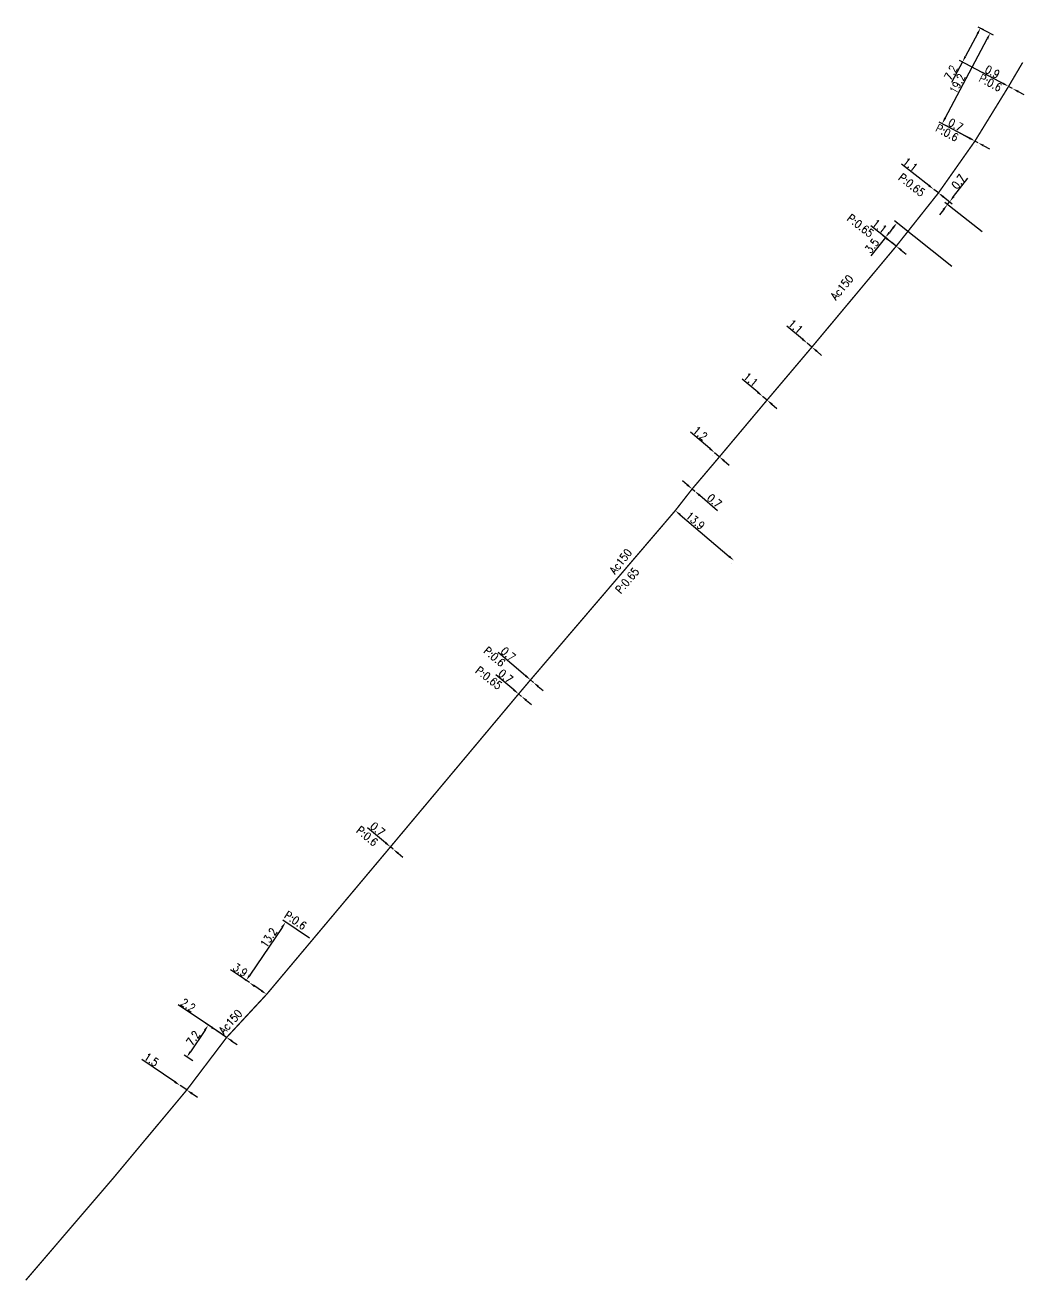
# Model space of a CAD drawing. Header units: millimetres. Extents: x 150000 to 151000, y 126510 to 127007.
# Drawn here: x 149999.9 to 150187.1, y 126771.7 to 127007 of the extents above; entities that cross this region are included whole.
import ezdxf

# ---------------------------------------------------------------- set-up
doc = ezdxf.new("R2010")
doc.units = ezdxf.units.MM
doc.header["$PDMODE"] = 34
doc.layers.get('Defpoints').update_dxf_attribs({"linetype": 'CONTINUOUS'})
doc.layers.add('G_120', color=4, linetype='CONTINUOUS')
doc.styles.get("Standard").update_dxf_attribs({"font": 'romans.shx', "width": 0.85})
doc.linetypes.add('G_typB_AP', pattern='A,5,-0.3,["o",Standard,S=1.5,R=0,X=0,Y=-0.5],-1.65', length=6.95)
doc.dimstyles.get("Standard").update_dxf_attribs({"dimtxt": 1.5, "dimasz": 1.2, "dimexe": 0.625, "dimexo": 0.625, "dimgap": 0.25, "dimtad": 1, "dimdec": 1, "dimzin": 0, "dimdsep": 46, "dimtxsty": 'Standard', "dimcen": -0.5, "dimadec": 0, "dimazin": 0, "dimtfac": 1, "dimtdec": 1, "dimtmove": 0, "dimatfit": 3, "dimfxl": 0, "dimtolj": 1, "dimtzin": 0, "dimarcsym": 0})

# ---------------------------------------------------------------- blocks, each defined once
blk = doc.blocks.new('*D37')
at = {"layer": 'Defpoints', "color": 0, "linetype": 'Continuous', "transparency": 16777216}
for p in [(150171.03, 126975.55), (150173.14, 126973.91), (150179.73, 126967.9)]:
    blk.add_point(p, dxfattribs=at)
at = {"layer": 'G_120', "color": 0, "linetype": 'Continuous', "lineweight": -2, "transparency": 16777216}
for p, q in [((150173.87, 126974.86), (150176.56, 126978.31)), ((150171.52, 126975.17), (150173.63, 126973.53)), ((150171.97, 126972.41), (150171.23, 126971.47)), ((150179.23, 126968.28), (150172.21, 126973.74)), ((150172.71, 126973.36), (150173.14, 126973.91))]:
    blk.add_line(p, q, dxfattribs=at)
at = {"layer": 'G_120', "color": 0, "linetype": 'Continuous', "transparency": 16777216}
for points in [[(150173.72, 126974.98), (150174.03, 126974.74), (150173.14, 126973.91)], [(150171.81, 126972.54), (150172.13, 126972.29), (150172.71, 126973.36)]]:
    blk.add_solid(points, dxfattribs=at)
at = {"layer": 'G_120', "color": 0, "linetype": 'Continuous', "transparency": 16777216, "insert": (150174.79, 126977.67), "char_height": 1.5, "attachment_point": 5, "rotation": 52.1059}
blk.add_mtext('\\A1;0.7', dxfattribs=at)
blk = doc.blocks.new('*D38')
at = {"layer": 'Defpoints', "color": 0, "linetype": 'Continuous', "transparency": 16777216}
for p in [(150163.27, 126969.95), (150163.13, 126965.59), (150174.03, 126961.39)]:
    blk.add_point(p, dxfattribs=at)
at = {"layer": 'G_120', "color": 0, "linetype": 'Continuous', "lineweight": -2, "transparency": 16777216}
for p, q in [((150173.55, 126961.78), (150162.78, 126970.33)), ((150162.64, 126965.98), (150160.6, 126967.59)), ((150162.52, 126969.01), (150161.84, 126968.15)), ((150161.09, 126967.21), (150158.37, 126963.78))]:
    blk.add_line(p, q, dxfattribs=at)
at = {"layer": 'G_120', "color": 0, "linetype": 'Continuous', "transparency": 16777216}
for points in [[(150162.37, 126969.13), (150162.68, 126968.88), (150163.27, 126969.95)], [(150161.68, 126968.27), (150162, 126968.02), (150161.09, 126967.21)]]:
    blk.add_solid(points, dxfattribs=at)
at = {"layer": 'G_120', "color": 0, "linetype": 'Continuous', "transparency": 16777216, "insert": (150158.58, 126965.65), "char_height": 1.5, "attachment_point": 5, "rotation": 51.5219}
blk.add_mtext('\\A1;3.5', dxfattribs=at)
blk = doc.blocks.new('*D39')
at = {"layer": 'Defpoints', "color": 0, "linetype": 'Continuous', "transparency": 16777216}
for p in [(150170.16, 126976.23), (150170.16, 126976.23), (150171.03, 126975.55)]:
    blk.add_point(p, dxfattribs=at)
at = {"layer": 'G_120', "color": 0, "linetype": 'Continuous', "lineweight": -2, "transparency": 16777216}
for p, q in [((150169.21, 126976.96), (150164.12, 126980.93)), ((150171.03, 126975.55), (150170.16, 126976.23)), ((150171.98, 126974.81), (150172.92, 126974.08))]:
    blk.add_line(p, q, dxfattribs=at)
at = {"layer": 'G_120', "color": 0, "linetype": 'Continuous', "transparency": 16777216}
for points in [[(150169.34, 126977.12), (150169.09, 126976.81), (150170.16, 126976.23)], [(150172.1, 126974.97), (150171.85, 126974.66), (150171.03, 126975.55)]]:
    blk.add_solid(points, dxfattribs=at)
at = {"layer": 'G_120', "color": 0, "linetype": 'Continuous', "transparency": 16777216, "insert": (150165.77, 126980.91), "char_height": 1.5, "attachment_point": 5, "rotation": 322.1059}
blk.add_mtext('\\A1;1.1', dxfattribs=at)
blk = doc.blocks.new('*D40')
at = {"layer": 'Defpoints', "color": 0, "linetype": 'Continuous', "transparency": 16777216}
for p in [(150162.31, 126966.24), (150162.31, 126966.24), (150163.13, 126965.59)]:
    blk.add_point(p, dxfattribs=at)
at = {"layer": 'G_120', "color": 0, "linetype": 'Continuous', "lineweight": -2, "transparency": 16777216}
for p, q in [((150161.37, 126966.99), (150158.37, 126969.37)), ((150163.13, 126965.59), (150162.31, 126966.24)), ((150164.07, 126964.84), (150165.01, 126964.09))]:
    blk.add_line(p, q, dxfattribs=at)
at = {"layer": 'G_120', "color": 0, "linetype": 'Continuous', "transparency": 16777216}
for points in [[(150161.49, 126967.14), (150161.24, 126966.83), (150162.31, 126966.24)], [(150164.19, 126965), (150163.95, 126964.68), (150163.13, 126965.59)]]:
    blk.add_solid(points, dxfattribs=at)
at = {"layer": 'G_120', "color": 0, "linetype": 'Continuous', "transparency": 16777216, "insert": (150160.02, 126969.33), "char_height": 1.5, "attachment_point": 5, "rotation": 321.5219}
blk.add_mtext('\\A1;1.1', dxfattribs=at)
blk = doc.blocks.new('*D41')
at = {"layer": 'Defpoints', "color": 0, "linetype": 'Continuous', "transparency": 16777216}
for p in [(150177.88, 126985.28), (150178.46, 126984.97), (150178.46, 126984.97)]:
    blk.add_point(p, dxfattribs=at)
at = {"layer": 'G_120', "color": 0, "linetype": 'Continuous', "lineweight": -2, "transparency": 16777216}
for p, q in [((150176.82, 126985.84), (150172.41, 126988.18)), ((150177.59, 126984.72), (150177.59, 126984.72)), ((150178.46, 126984.97), (150177.88, 126985.28)), ((150178.17, 126984.42), (150178.17, 126984.42)), ((150179.52, 126984.41), (150180.58, 126983.85))]:
    blk.add_line(p, q, dxfattribs=at)
at = {"layer": 'G_120', "color": 0, "linetype": 'Continuous', "transparency": 16777216}
for points in [[(150176.92, 126986.02), (150176.73, 126985.66), (150177.88, 126985.28)], [(150179.61, 126984.59), (150179.42, 126984.23), (150178.46, 126984.97)]]:
    blk.add_solid(points, dxfattribs=at)
at = {"layer": 'G_120', "color": 0, "linetype": 'Continuous', "transparency": 16777216, "insert": (150174.28, 126988.32), "char_height": 1.5, "attachment_point": 5, "rotation": 332.0621}
blk.add_mtext('\\A1;0.7', dxfattribs=at)
blk = doc.blocks.new('*D42')
at = {"layer": 'Defpoints', "color": 0, "linetype": 'Continuous', "transparency": 16777216}
for p in [(150124.88, 126920.08), (150125.37, 126919.66), (150125.37, 126919.66)]:
    blk.add_point(p, dxfattribs=at)
at = {"layer": 'G_120', "color": 0, "linetype": 'Continuous', "lineweight": -2, "transparency": 16777216}
for p, q in [((150123.96, 126920.85), (150123.05, 126921.63)), ((150125.28, 126920.56), (150125.28, 126920.56)), ((150124.88, 126920.08), (150125.37, 126919.66)), ((150126.29, 126918.89), (150129.63, 126916.06))]:
    blk.add_line(p, q, dxfattribs=at)
at = {"layer": 'G_120', "color": 0, "linetype": 'Continuous', "transparency": 16777216}
for points in [[(150124.09, 126921.01), (150123.83, 126920.7), (150124.88, 126920.08)], [(150126.42, 126919.04), (150126.16, 126918.73), (150125.37, 126919.66)]]:
    blk.add_solid(points, dxfattribs=at)
at = {"layer": 'G_120', "color": 0, "linetype": 'Continuous', "transparency": 16777216, "insert": (150129.06, 126917.85), "char_height": 1.5, "attachment_point": 5, "rotation": 319.808}
blk.add_mtext('\\A1;0.7', dxfattribs=at)
blk = doc.blocks.new('*D43')
at = {"layer": 'Defpoints', "color": 0, "linetype": 'Continuous', "transparency": 16777216}
for p in [(150129.1, 126926.87), (150129.97, 126926.12), (150129.97, 126926.12)]:
    blk.add_point(p, dxfattribs=at)
at = {"layer": 'G_120', "color": 0, "linetype": 'Continuous', "lineweight": -2, "transparency": 16777216}
for p, q in [((150128.19, 126927.65), (150124.6, 126930.72)), ((150128.69, 126926.39), (150128.69, 126926.39)), ((150129.97, 126926.12), (150129.1, 126926.87)), ((150129.56, 126925.65), (150129.56, 126925.65)), ((150130.88, 126925.34), (150131.79, 126924.56))]:
    blk.add_line(p, q, dxfattribs=at)
at = {"layer": 'G_120', "color": 0, "linetype": 'Continuous', "transparency": 16777216}
for points in [[(150128.32, 126927.8), (150128.06, 126927.5), (150129.1, 126926.87)], [(150131.01, 126925.49), (150130.75, 126925.19), (150129.97, 126926.12)]]:
    blk.add_solid(points, dxfattribs=at)
at = {"layer": 'G_120', "color": 0, "linetype": 'Continuous', "transparency": 16777216, "insert": (150126.39, 126930.51), "char_height": 1.5, "attachment_point": 5, "rotation": 319.4147}
blk.add_mtext('\\A1;1.2', dxfattribs=at)
blk = doc.blocks.new('*D44')
at = {"layer": 'Defpoints', "color": 0, "linetype": 'Continuous', "transparency": 16777216}
for p in [(150138.08, 126937.44), (150138.08, 126937.44), (150138.92, 126936.74)]:
    blk.add_point(p, dxfattribs=at)
at = {"layer": 'G_120', "color": 0, "linetype": 'Continuous', "lineweight": -2, "transparency": 16777216}
for p, q in [((150137.16, 126938.22), (150134.23, 126940.68)), ((150138.92, 126936.74), (150138.08, 126937.44)), ((150139.83, 126935.96), (150140.75, 126935.19))]:
    blk.add_line(p, q, dxfattribs=at)
at = {"layer": 'G_120', "color": 0, "linetype": 'Continuous', "transparency": 16777216}
for points in [[(150137.29, 126938.37), (150137.03, 126938.06), (150138.08, 126937.44)], [(150139.96, 126936.12), (150139.71, 126935.81), (150138.92, 126936.74)]]:
    blk.add_solid(points, dxfattribs=at)
at = {"layer": 'G_120', "color": 0, "linetype": 'Continuous', "transparency": 16777216, "insert": (150135.88, 126940.6), "char_height": 1.5, "attachment_point": 5, "rotation": 319.8984}
blk.add_mtext('\\A1;1.1', dxfattribs=at)
blk = doc.blocks.new('*D45')
at = {"layer": 'Defpoints', "color": 0, "linetype": 'Continuous', "transparency": 16777216}
for p in [(150146.46, 126947.39), (150146.46, 126947.38), (150147.32, 126946.67)]:
    blk.add_point(p, dxfattribs=at)
at = {"layer": 'G_120', "color": 0, "linetype": 'Continuous', "lineweight": -2, "transparency": 16777216}
for p, q in [((150145.54, 126948.16), (150142.61, 126950.62)), ((150147.32, 126946.67), (150146.46, 126947.39)), ((150146.86, 126947.86), (150146.86, 126947.87)), ((150148.24, 126945.9), (150149.15, 126945.12))]:
    blk.add_line(p, q, dxfattribs=at)
at = {"layer": 'G_120', "color": 0, "linetype": 'Continuous', "transparency": 16777216}
for points in [[(150145.67, 126948.31), (150145.41, 126948.01), (150146.46, 126947.39)], [(150148.36, 126946.05), (150148.11, 126945.74), (150147.32, 126946.67)]]:
    blk.add_solid(points, dxfattribs=at)
at = {"layer": 'G_120', "color": 0, "linetype": 'Continuous', "transparency": 16777216, "insert": (150144.26, 126950.54), "char_height": 1.5, "attachment_point": 5, "rotation": 319.9957}
blk.add_mtext('\\A1;1.1', dxfattribs=at)
blk = doc.blocks.new('*D46')
at = {"layer": 'Defpoints', "color": 0, "linetype": 'Continuous', "transparency": 16777216}
for p in [(150094.61, 126884.33), (150095.12, 126883.84), (150095.14, 126883.88)]:
    blk.add_point(p, dxfattribs=at)
at = {"layer": 'G_120', "color": 0, "linetype": 'Continuous', "lineweight": -2, "transparency": 16777216}
for p, q in [((150093.67, 126885.07), (150088.55, 126889.42)), ((150094.21, 126883.85), (150094.18, 126883.82)), ((150095.12, 126883.84), (150094.58, 126884.3)), ((150094.74, 126883.4), (150094.71, 126883.37)), ((150096.03, 126883.07), (150096.95, 126882.29))]:
    blk.add_line(p, q, dxfattribs=at)
at = {"layer": 'G_120', "color": 0, "linetype": 'Continuous', "transparency": 16777216}
for points in [[(150093.8, 126885.23), (150093.54, 126884.92), (150094.58, 126884.3)], [(150096.16, 126883.22), (150095.9, 126882.92), (150095.12, 126883.84)]]:
    blk.add_solid(points, dxfattribs=at)
at = {"layer": 'G_120', "color": 0, "linetype": 'Continuous', "transparency": 16777216, "insert": (150090.41, 126889.15), "char_height": 1.5, "attachment_point": 5, "rotation": 319.6865}
blk.add_mtext('\\A1;0.7', dxfattribs=at)
blk = doc.blocks.new('*D47')
at = {"layer": 'Defpoints', "color": 0, "linetype": 'Continuous', "transparency": 16777216}
for p in [(150068.34, 126853), (150068.84, 126852.59), (150068.84, 126852.59)]:
    blk.add_point(p, dxfattribs=at)
at = {"layer": 'G_120', "color": 0, "linetype": 'Continuous', "lineweight": -2, "transparency": 16777216}
for p, q in [((150067.42, 126853.78), (150064.07, 126856.58)), ((150068.84, 126852.59), (150068.34, 126853)), ((150069.76, 126851.82), (150070.68, 126851.05))]:
    blk.add_line(p, q, dxfattribs=at)
at = {"layer": 'G_120', "color": 0, "linetype": 'Continuous', "transparency": 16777216}
for points in [[(150067.55, 126853.93), (150067.29, 126853.62), (150068.34, 126853)], [(150069.89, 126851.97), (150069.63, 126851.66), (150068.84, 126852.59)]]:
    blk.add_solid(points, dxfattribs=at)
at = {"layer": 'G_120', "color": 0, "linetype": 'Continuous', "transparency": 16777216, "insert": (150065.93, 126856.33), "char_height": 1.5, "attachment_point": 5, "rotation": 320.0379}
blk.add_mtext('\\A1;0.7', dxfattribs=at)
blk = doc.blocks.new('*D48')
at = {"layer": 'Defpoints', "color": 0, "linetype": 'Continuous', "transparency": 16777216}
for p in [(150092.36, 126881.67), (150092.36, 126881.67), (150092.9, 126881.22)]:
    blk.add_point(p, dxfattribs=at)
at = {"layer": 'G_120', "color": 0, "linetype": 'Continuous', "lineweight": -2, "transparency": 16777216}
for p, q in [((150091.44, 126882.44), (150088.07, 126885.23)), ((150092.9, 126881.22), (150092.36, 126881.67)), ((150093.82, 126880.46), (150094.75, 126879.69))]:
    blk.add_line(p, q, dxfattribs=at)
at = {"layer": 'G_120', "color": 0, "linetype": 'Continuous', "transparency": 16777216}
for points in [[(150091.56, 126882.59), (150091.31, 126882.28), (150092.36, 126881.67)], [(150093.95, 126880.61), (150093.7, 126880.3), (150092.9, 126881.22)]]:
    blk.add_solid(points, dxfattribs=at)
at = {"layer": 'G_120', "color": 0, "linetype": 'Continuous', "transparency": 16777216, "insert": (150089.93, 126884.98), "char_height": 1.5, "attachment_point": 5, "rotation": 320.3324}
blk.add_mtext('\\A1;0.7', dxfattribs=at)
blk = doc.blocks.new('*D49')
at = {"layer": 'Defpoints', "color": 0, "linetype": 'Continuous', "transparency": 16777216}
for p in [(150041.91, 126827.57), (150041.91, 126827.57), (150045.14, 126825.38)]:
    blk.add_point(p, dxfattribs=at)
at = {"layer": 'G_120', "color": 0, "linetype": 'Continuous', "lineweight": -2, "transparency": 16777216}
for p, q in [((150041.91, 126827.57), (150038.34, 126829.98)), ((150044.15, 126826.05), (150042.91, 126826.89))]:
    blk.add_line(p, q, dxfattribs=at)
at = {"layer": 'G_120', "color": 0, "linetype": 'Continuous', "transparency": 16777216}
for points in [[(150043.02, 126827.06), (150042.79, 126826.73), (150041.91, 126827.57)], [(150044.26, 126826.22), (150044.04, 126825.89), (150045.14, 126825.38)]]:
    blk.add_solid(points, dxfattribs=at)
at = {"layer": 'G_120', "color": 0, "linetype": 'Continuous', "transparency": 16777216, "insert": (150040.19, 126829.94), "char_height": 1.5, "attachment_point": 5, "rotation": 325.8896}
blk.add_mtext('\\A1;3.9', dxfattribs=at)
blk = doc.blocks.new('*D50')
at = {"layer": 'Defpoints', "color": 0, "linetype": 'Continuous', "transparency": 16777216}
for p in [(150037.64, 126817.3), (150030.19, 126813.63), (150031.79, 126812.55)]:
    blk.add_point(p, dxfattribs=at)
at = {"layer": 'G_120', "color": 0, "linetype": 'Continuous', "lineweight": -2, "transparency": 16777216}
for p, q in [((150037.12, 126817.65), (150033.69, 126819.96)), ((150033.53, 126818.61), (150030.86, 126814.63)), ((150031.28, 126812.9), (150029.67, 126813.98))]:
    blk.add_line(p, q, dxfattribs=at)
at = {"layer": 'G_120', "color": 0, "linetype": 'Continuous', "transparency": 16777216}
for points in [[(150033.37, 126818.72), (150033.7, 126818.5), (150034.2, 126819.61)], [(150030.69, 126814.74), (150031.02, 126814.52), (150030.19, 126813.63)]]:
    blk.add_solid(points, dxfattribs=at)
at = {"layer": 'G_120', "color": 0, "linetype": 'Continuous', "transparency": 16777216, "insert": (150031.36, 126817.17), "char_height": 1.5, "attachment_point": 5, "rotation": 56.0645}
blk.add_mtext('\\A1;7.2', dxfattribs=at)
blk = doc.blocks.new('*D51')
at = {"layer": 'Defpoints', "color": 0, "linetype": 'Continuous', "transparency": 16777216}
for p in [(150035.81, 126818.53), (150035.81, 126818.53), (150037.64, 126817.3)]:
    blk.add_point(p, dxfattribs=at)
at = {"layer": 'G_120', "color": 0, "linetype": 'Continuous', "lineweight": -2, "transparency": 16777216}
for p, q in [((150034.82, 126819.2), (150028.56, 126823.41)), ((150037.64, 126817.3), (150035.81, 126818.53)), ((150038.63, 126816.63), (150039.63, 126815.96))]:
    blk.add_line(p, q, dxfattribs=at)
at = {"layer": 'G_120', "color": 0, "linetype": 'Continuous', "transparency": 16777216}
for points in [[(150034.93, 126819.36), (150034.71, 126819.03), (150035.81, 126818.53)], [(150038.75, 126816.79), (150038.52, 126816.46), (150037.64, 126817.3)]]:
    blk.add_solid(points, dxfattribs=at)
at = {"layer": 'G_120', "color": 0, "linetype": 'Continuous', "transparency": 16777216, "insert": (150030.43, 126823.35), "char_height": 1.5, "attachment_point": 5, "rotation": 326.0645}
blk.add_mtext('\\A1;2.2', dxfattribs=at)
blk = doc.blocks.new('*D52')
at = {"layer": 'Defpoints', "color": 0, "linetype": 'Continuous', "transparency": 16777216}
for p in [(150028.93, 126808.29), (150028.93, 126808.29), (150030.17, 126807.45)]:
    blk.add_point(p, dxfattribs=at)
at = {"layer": 'G_120', "color": 0, "linetype": 'Continuous', "lineweight": -2, "transparency": 16777216}
for p, q in [((150027.94, 126808.96), (150021.74, 126813.16)), ((150030.17, 126807.45), (150028.93, 126808.29)), ((150031.17, 126806.77), (150032.16, 126806.1))]:
    blk.add_line(p, q, dxfattribs=at)
at = {"layer": 'G_120', "color": 0, "linetype": 'Continuous', "transparency": 16777216}
for points in [[(150028.05, 126809.13), (150027.82, 126808.79), (150028.93, 126808.29)], [(150031.28, 126806.94), (150031.05, 126806.61), (150030.17, 126807.45)]]:
    blk.add_solid(points, dxfattribs=at)
at = {"layer": 'G_120', "color": 0, "linetype": 'Continuous', "transparency": 16777216, "insert": (150023.53, 126813.15), "char_height": 1.5, "attachment_point": 5, "rotation": 325.9132}
blk.add_mtext('\\A1;1.5', dxfattribs=at)
blk = doc.blocks.new('*D53')
at = {"layer": 'Defpoints', "color": 0, "linetype": 'Continuous', "transparency": 16777216}
for p in [(150177.89, 127007.01), (150178.92, 127006.46), (150184.18, 126995.52)]:
    blk.add_point(p, dxfattribs=at)
at = {"layer": 'G_120', "color": 0, "linetype": 'Continuous', "lineweight": -2, "transparency": 16777216}
for p, q in [((150178.36, 127005.4), (150176.11, 127001.16)), ((150178.44, 127006.71), (150179.47, 127006.17)), ((150175.55, 127000.1), (150173.5, 126996.24)), ((150183.63, 126995.81), (150174.99, 127000.39))]:
    blk.add_line(p, q, dxfattribs=at)
at = {"layer": 'G_120', "color": 0, "linetype": 'Continuous', "transparency": 16777216}
for points in [[(150178.18, 127005.49), (150178.53, 127005.31), (150178.92, 127006.46)], [(150175.93, 127001.25), (150176.28, 127001.07), (150175.55, 127000.1)]]:
    blk.add_solid(points, dxfattribs=at)
at = {"layer": 'G_120', "color": 0, "linetype": 'Continuous', "transparency": 16777216, "insert": (150173.36, 126998.11), "char_height": 1.5, "attachment_point": 5, "rotation": 62.0621}
blk.add_mtext('\\A1;7.2', dxfattribs=at)
blk = doc.blocks.new('*D54')
at = {"layer": 'Defpoints', "color": 0, "linetype": 'Continuous', "transparency": 16777216}
for p in [(150177.89, 127007.01), (150180.74, 127005.5), (150177.91, 126985.27)]:
    blk.add_point(p, dxfattribs=at)
at = {"layer": 'G_120', "color": 0, "linetype": 'Continuous', "lineweight": -2, "transparency": 16777216}
for p, q in [((150178.44, 127006.71), (150181.29, 127005.2)), ((150172.3, 126989.59), (150180.18, 127004.44)), ((150177.35, 126985.56), (150171.19, 126988.83))]:
    blk.add_line(p, q, dxfattribs=at)
at = {"layer": 'G_120', "color": 0, "linetype": 'Continuous', "transparency": 16777216}
for points in [[(150180, 127004.53), (150180.35, 127004.34), (150180.74, 127005.5)], [(150172.13, 126989.69), (150172.48, 126989.5), (150171.74, 126988.53)]]:
    blk.add_solid(points, dxfattribs=at)
at = {"layer": 'G_120', "color": 0, "linetype": 'Continuous', "transparency": 16777216, "insert": (150174.58, 126996.03), "char_height": 1.5, "attachment_point": 5, "rotation": 62.0621}
blk.add_mtext('\\A1;19.2', dxfattribs=at)
blk = doc.blocks.new('*D55')
at = {"layer": 'Defpoints', "color": 0, "linetype": 'Continuous', "transparency": 16777216}
for p in [(150184.18, 126995.52), (150184.93, 126995.12), (150184.93, 126995.12)]:
    blk.add_point(p, dxfattribs=at)
at = {"layer": 'G_120', "color": 0, "linetype": 'Continuous', "lineweight": -2, "transparency": 16777216}
for p, q in [((150183.12, 126996.08), (150179.31, 126998.1)), ((150184.93, 126995.12), (150184.18, 126995.52)), ((150185.99, 126994.56), (150187.05, 126994))]:
    blk.add_line(p, q, dxfattribs=at)
at = {"layer": 'G_120', "color": 0, "linetype": 'Continuous', "transparency": 16777216}
for points in [[(150183.21, 126996.26), (150183.03, 126995.91), (150184.18, 126995.52)], [(150186.08, 126994.74), (150185.9, 126994.38), (150184.93, 126995.12)]]:
    blk.add_solid(points, dxfattribs=at)
at = {"layer": 'G_120', "color": 0, "linetype": 'Continuous', "transparency": 16777216, "insert": (150181.15, 126998.26), "char_height": 1.5, "attachment_point": 5, "rotation": 332.0621}
blk.add_mtext('\\A1;0.9', dxfattribs=at)
blk = doc.blocks.new('*D56')
at = {"layer": 'Defpoints', "color": 0, "linetype": 'Continuous', "transparency": 16777216}
for p in [(150121.72, 126916.03), (150132.73, 126906.66), (150132.73, 126906.66)]:
    blk.add_point(p, dxfattribs=at)
at = {"layer": 'G_120', "color": 0, "linetype": 'Continuous', "lineweight": -2, "transparency": 16777216}
for p, q in [((150122.64, 126915.25), (150131.81, 126907.44)), ((150132.32, 126906.19), (150132.32, 126906.19))]:
    blk.add_line(p, q, dxfattribs=at)
at = {"layer": 'G_120', "color": 0, "linetype": 'Continuous', "transparency": 16777216}
for points in [[(150122.77, 126915.4), (150122.51, 126915.1), (150121.72, 126916.03)], [(150131.94, 126907.59), (150131.68, 126907.29), (150132.73, 126906.66)]]:
    blk.add_solid(points, dxfattribs=at)
at = {"layer": 'G_120', "color": 0, "linetype": 'Continuous', "transparency": 16777216, "insert": (150125.47, 126914.15), "char_height": 1.5, "attachment_point": 5, "rotation": 319.6088}
blk.add_mtext('\\A1;13.9', dxfattribs=at)
blk = doc.blocks.new('*D57')
at = {"layer": 'Defpoints', "color": 0, "linetype": 'Continuous', "transparency": 16777216}
for p in [(150053.68, 126835.54), (150041.3, 126827.98), (150041.91, 126827.57)]:
    blk.add_point(p, dxfattribs=at)
at = {"layer": 'G_120', "color": 0, "linetype": 'Continuous', "lineweight": -2, "transparency": 16777216}
for p, q in [((150053.16, 126835.89), (150048.18, 126839.26)), ((150048.03, 126837.92), (150041.97, 126828.98)), ((150041.39, 126827.92), (150040.78, 126828.33))]:
    blk.add_line(p, q, dxfattribs=at)
at = {"layer": 'G_120', "color": 0, "linetype": 'Continuous', "transparency": 16777216}
for points in [[(150047.86, 126838.03), (150048.19, 126837.81), (150048.7, 126838.91)], [(150041.81, 126829.09), (150042.14, 126828.86), (150041.3, 126827.98)]]:
    blk.add_solid(points, dxfattribs=at)
at = {"layer": 'G_120', "color": 0, "linetype": 'Continuous', "transparency": 16777216, "insert": (150045.52, 126836), "char_height": 1.5, "attachment_point": 5, "rotation": 55.8896}
blk.add_mtext('\\A1;13.2', dxfattribs=at)

msp = doc.modelspace()

# ---------------------------------------------------------------- linework, layer by layer
at = {"layer": 'G_120', "linetype": 'G_typB_AP', "flags": 128}
msp.add_lwpolyline([(150186.82, 127000, 0.25, 0.25, 0), (150184.18, 126995.52, 0.25, 0.25, 0), (150177.88, 126985.28, 0.25, 0.25, 0), (150171.03, 126975.55, 0.25, 0.25, 0), (150163.13, 126965.59, 0.25, 0.25, 0), (150147.32, 126946.67, 0.25, 0.25, 0), (150138.92, 126936.74, 0.25, 0.25, 0), (150129.99, 126926.1, 0.25, 0.25, 0), (150124.88, 126920.08, 0.25, 0.25, 0), (150121.72, 126916.03, 0.25, 0.25, 0), (150103.26, 126894.44, 0.25, 0.25, 0), (150094.61, 126884.33, 0.25, 0.25, 0), (150092.36, 126881.67, 0.25, 0.25, 0), (150068.34, 126853, 0.25, 0.25, 0), (150053.68, 126835.54, 0.25, 0.25, 0), (150045.15, 126825.39, 0.25, 0.25, -0.012418), (150045.13, 126825.37, 0.25, 0.25, 0), (150037.64, 126817.3, 0.25, 0.25, 0), (150030.17, 126807.45, 0.25, 0.25, 0), (150016.43, 126790.98, 0.25, 0.25, 0), (150000, 126771.8, 0, 0, 0)], format="xyseb", dxfattribs=at)

# ---------------------------------------------------------------- texts
at = {"layer": 'G_120', "linetype": 'Continuous', "width": 0.85}
for rotation, p in [(50.1091, (150151.85, 126955.37)), (51.3634, (150110.44, 126904.01)), (47.7853, (150037.16, 126817.79))]:
    msp.add_text('Ac150', height=1.5, rotation=rotation, dxfattribs=at).set_placement(p)
at = {"layer": 'G_120', "linetype": 'Continuous', "char_height": 1.5, "attachment_point": 9}
for s, insert, rotation in [('P:0.6', (150182.39, 126994.49), 332.0621), ('P:0.6', (150174.27, 126985.13), 332.0621), ('P:0.65', (150167.76, 126974.76), 322.1059), ('P:0.65', (150158.14, 126967.13), 322.1059), ('P:0.65', (150115.08, 126904.53), 49.4539), ('P:0.6', (150089.03, 126886.65), 319.6865), ('P:0.65', (150088.49, 126882.39), 322.1059), ('P:0.6', (150065.19, 126853.02), 320.0379), ('P:0.6', (150051.95, 126837.37), 325.8896)]:
    msp.add_mtext(s, dxfattribs=dict(at, insert=insert, rotation=rotation))

# ---------------------------------------------------------------- dimensions: what is measured, and where the dimension line sits
at = {"layer": 'G_120', "linetype": 'Continuous'}
for base, p1, p2, angle, picture, middle in [((150180.74, 127005.5), (150177.91, 126985.27), (150177.89, 127007.01), 242.0621, '*D54', (150175.47, 126995.56)), ((150178.92, 127006.46), (150184.18, 126995.52), (150177.89, 127007.01), 242.0621, '*D53', (150174.24, 126997.64)), ((150184.9298, 126995.12314), (150184.17886, 126995.52138), (150184.9298, 126995.12314), 152.06211, '*D55', (150180.68448, 126997.37452)), ((150178.4579, 126984.9723), (150177.8837, 126985.2768), (150178.4579, 126984.9723), 152.0621, '*D41', (150173.8158, 126987.4341)), ((150170.16, 126976.23), (150171.03, 126975.55), (150170.16, 126976.23), 322.1059, '*D39', (150165.16, 126980.12)), ((150173.14, 126973.91), (150179.73, 126967.9), (150171.03, 126975.55), 232.1059, '*D37', (150175.58, 126977.06)), ((150163.27, 126969.95), (150163.13, 126965.59), (150174.03, 126961.39), 231.5219, '*D38', (150159.36, 126965.03)), ((150162.30819, 126966.24045), (150163.13018, 126965.58712), (150162.30819, 126966.24045), 321.52185, '*D40', (150159.40187, 126968.55043)), ((150146.46, 126947.39), (150147.32, 126946.67), (150146.46, 126947.38), 319.9957, '*D45', (150143.61, 126949.77)), ((150138.08, 126937.44), (150138.92, 126936.74), (150138.08, 126937.44), 319.8984, '*D44', (150135.24, 126939.84)), ((150129.97, 126926.12), (150129.1, 126926.87), (150129.97, 126926.12), 139.4147, '*D43', (150125.74, 126929.75)), ((150125.375, 126919.6595), (150124.8785, 126920.079), (150125.375, 126919.6595), 139.808, '*D42', (150128.4196, 126917.0873)), ((150095.12, 126883.84), (150094.61, 126884.33), (150095.14, 126883.88), 139.6865, '*D46', (150089.76, 126888.39)), ((150092.36, 126881.67), (150092.9, 126881.22), (150092.36, 126881.67), 320.3324, '*D48', (150089.29, 126884.21)), ((150068.84, 126852.59), (150068.34, 126853), (150068.84, 126852.59), 140.0379, '*D47', (150065.29, 126855.56)), ((150041.3, 126827.98), (150053.68, 126835.54), (150041.91, 126827.57), 55.8896, '*D57', (150046.35, 126835.44)), ((150041.91, 126827.57), (150045.14, 126825.38), (150041.91, 126827.57), 325.8896, '*D49', (150039.63, 126829.11)), ((150035.81, 126818.53), (150037.64, 126817.3), (150035.81, 126818.53), 326.0645, '*D51', (150029.88, 126822.52)), ((150030.19, 126813.63), (150037.64, 126817.3), (150031.79, 126812.55), 56.0645, '*D50', (150032.19, 126816.61)), ((150028.93, 126808.29), (150030.17, 126807.45), (150028.93, 126808.29), 325.9132, '*D52', (150022.97, 126812.32))]:
    dim = msp.add_linear_dim(base=base, p1=p1, p2=p2, angle=angle, dimstyle='Standard', dxfattribs=at)
    dim.commit()
    dim.dimension.update_dxf_attribs({"geometry": picture, "text_midpoint": middle, "dimtype": 160})
dim = msp.add_linear_dim(base=(150132.73, 126906.66), p1=(150121.72, 126916.03), p2=(150132.73, 126906.66), angle=139.6088, text='13.9', dimstyle='Standard', dxfattribs=at)
dim.commit()
dim.dimension.update_dxf_attribs({"geometry": '*D56', "text_midpoint": (150124.82, 126913.39), "dimtype": 160})

doc.saveas('drawing.dxf')
